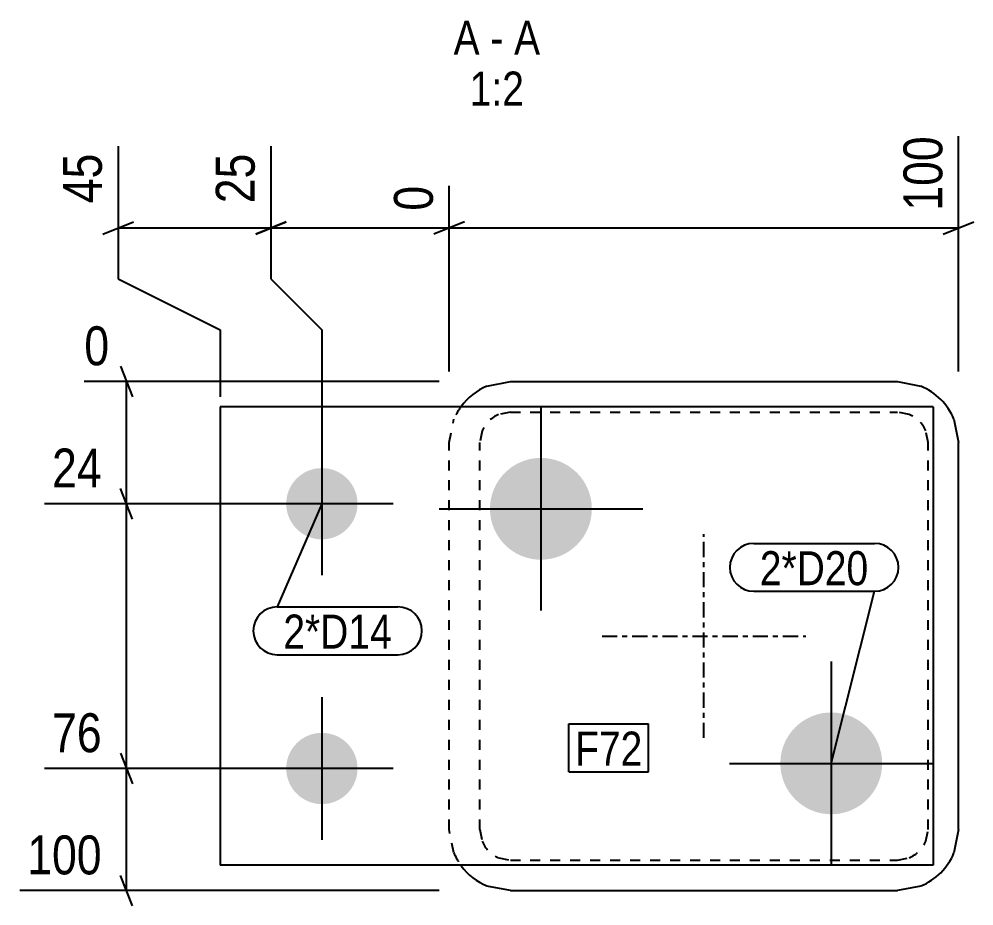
# Model space of a CAD drawing. Header units: millimetres. Extents: x 19 to 35337, y 5 to 1131.
# Drawn here: x 13433 to 13620.5, y 4.8 to 179 of the extents above; entities that cross this region are included whole.
import ezdxf

# ---------------------------------------------------------------- set-up
doc = ezdxf.new("R2010")
doc.units = ezdxf.units.MM
doc.linetypes.add('DXK_LINE_DOT2', pattern=[3.9198, 1.9599, -1.9599])
doc.linetypes.add('DXK_LINE_DOT3', pattern=[5.9187, 2.979, -0.9799, 0.9799, -0.9799])
for name, color, linetype in [('MÅLSÆTNING', 7, 'Continuous'), ('STÅL', 7, 'Continuous'), ('TEKST', 7, 'Continuous')]:
    doc.layers.add(name, color=color, linetype=linetype)
doc.styles.add('Arial Narrow', font='ARIALN.TTF', dxfattribs={"height": 0.2})

msp = doc.modelspace()

# ---------------------------------------------------------------- hatches: boundary and pattern name
at = {"layer": 'STÅL', "linetype": 'Continuous'}
for points in [[(13535.45, 92.8, -1), (13535.45, 72.8, -1)], [(13492.45, 76.8, -1), (13492.45, 90.8, -1)], [(13592.45, 42.8, -1), (13592.45, 22.8, -1)], [(13492.45, 24.8, -1), (13492.45, 38.8, -1)]]:
    msp.add_hatch(color=96, dxfattribs=at).paths.add_polyline_path(points)

# ---------------------------------------------------------------- linework, layer by layer
at = {"layer": 'MÅLSÆTNING', "color": 7, "linetype": 'Continuous'}
for p, q in [((13617.45, 109.8), (13617.45, 156)), ((13452.45, 154.04), (13452.45, 127.97)), ((13482.45, 154.04), (13482.45, 127.97)), ((13482.45, 154.04), (13482.45, 127.97)), ((13517.45, 109.8), (13517.45, 146.25)), ((13517.45, 109.8), (13517.45, 146.25)), ((13449.45, 136.77), (13455.45, 139.17)), ((13479.45, 136.77), (13485.45, 139.17)), ((13485.45, 139.17), (13479.45, 136.77)), ((13520.45, 139.17), (13514.45, 136.77)), ((13520.45, 139.17), (13514.45, 136.77)), ((13614.45, 136.77), (13620.45, 139.17)), ((13452.45, 137.97), (13482.45, 137.97)), ((13482.45, 137.97), (13517.45, 137.97)), ((13517.45, 137.97), (13617.45, 137.97)), ((13452.45, 127.97), (13472.45, 117.97)), ((13482.45, 127.97), (13492.45, 117.97)), ((13482.45, 127.97), (13492.45, 117.97)), ((13472.45, 117.97), (13472.45, 104.8)), ((13492.45, 117.97), (13492.45, 85.8)), ((13492.45, 117.97), (13492.45, 85.8)), ((13452.89, 110.8), (13455.29, 104.8)), ((13515.45, 107.8), (13445.81, 107.8)), ((13454.09, 83.8), (13454.09, 107.8)), ((13455.29, 80.8), (13452.89, 86.8)), ((13455.29, 80.8), (13452.89, 86.8)), ((13490.45, 83.8), (13438.02, 83.8)), ((13490.45, 83.8), (13438.02, 83.8)), ((13454.09, 31.8), (13454.09, 83.8)), ((13452.89, 34.8), (13455.29, 28.8)), ((13452.89, 34.8), (13455.29, 28.8)), ((13490.45, 31.8), (13438.02, 31.8)), ((13490.45, 31.8), (13438.02, 31.8)), ((13454.09, 7.8), (13454.09, 31.8)), ((13455.29, 4.8), (13452.89, 10.8)), ((13515.45, 7.8), (13433.15, 7.8))]:
    msp.add_line(p, q, dxfattribs=at)
at = {"layer": 'STÅL', "color": 2, "linetype": 'Continuous'}
for p, q in [((13524.86, 106.89), (13529.45, 107.8)), ((13529.45, 107.8), (13605.45, 107.8)), ((13605.45, 107.8), (13610.05, 106.89)), ((13612.45, 102.8), (13472.45, 102.8)), ((13472.45, 102.8), (13472.45, 12.8)), ((13612.45, 102.8), (13612.45, 12.8)), ((13616.54, 100.39), (13617.45, 95.8)), ((13617.45, 19.8), (13617.45, 95.8)), ((13617.45, 19.8), (13616.54, 15.21)), ((13612.45, 12.8), (13472.45, 12.8)), ((13529.45, 7.8), (13524.86, 8.71)), ((13529.45, 7.8), (13605.45, 7.8)), ((13610.05, 8.71), (13605.45, 7.8))]:
    msp.add_line(p, q, dxfattribs=at)
at = {"layer": 'STÅL', "color": 7, "linetype": 'DXK_LINE_DOT2'}
for p, q in [((13529.45, 101.8), (13527.16, 101.34)), ((13529.45, 101.8), (13605.45, 101.8)), ((13607.75, 101.34), (13605.45, 101.8)), ((13517.45, 95.8), (13518.37, 100.39)), ((13523.91, 98.1), (13523.45, 95.8)), ((13611.45, 95.8), (13611, 98.1)), ((13517.45, 19.8), (13517.45, 95.8)), ((13523.45, 19.8), (13523.45, 95.8)), ((13611.45, 19.8), (13611.45, 95.8)), ((13518.37, 15.21), (13517.45, 19.8)), ((13523.45, 19.8), (13523.91, 17.5)), ((13611, 17.5), (13611.45, 19.8)), ((13527.16, 14.26), (13529.45, 13.8)), ((13529.45, 13.8), (13605.45, 13.8)), ((13605.45, 13.8), (13607.75, 14.26))]:
    msp.add_line(p, q, dxfattribs=at)
at = {"layer": 'STÅL', "color": 96, "linetype": 'Continuous'}
for p, q in [((13535.45, 102.8), (13535.45, 62.8)), ((13492.45, 97.8), (13492.45, 69.8)), ((13506.45, 83.8), (13478.45, 83.8)), ((13515.45, 82.8), (13555.45, 82.8)), ((13592.45, 52.8), (13592.45, 12.8)), ((13492.45, 45.8), (13492.45, 17.8)), ((13572.45, 32.8), (13612.45, 32.8)), ((13506.45, 31.8), (13478.45, 31.8))]:
    msp.add_line(p, q, dxfattribs=at)
at = {"layer": 'STÅL', "color": 7, "linetype": 'DXK_LINE_DOT3'}
for p, q in [((13567.45, 37.8), (13567.45, 77.8)), ((13547.45, 57.8), (13587.45, 57.8))]:
    msp.add_line(p, q, dxfattribs=at)
at = {"layer": 'STÅL', "color": 2, "linetype": 'Continuous'}
for centre, start, end in [((13529.45, 95.8), 112.5, 143.5514), ((13605.45, 95.8), 22.5, 67.5), ((13605.45, 19.8), 292.5, 337.5), ((13529.45, 19.8), 216.4486, 247.5)]:
    msp.add_arc(centre, 12, start, end, dxfattribs=at)
at = {"layer": 'STÅL', "color": 7, "linetype": 'DXK_LINE_DOT2'}
for centre, radius, start, end in [((13529.45, 95.8), 12, 143.5514, 157.5), ((13529.45, 95.8), 6, 112.5, 157.5), ((13605.45, 95.8), 6, 22.5, 67.5), ((13529.45, 19.8), 6, 202.5, 247.5), ((13605.45, 19.8), 6, 292.5, 337.5), ((13529.45, 19.8), 12, 202.5, 216.4486)]:
    msp.add_arc(centre, radius, start, end, dxfattribs=at)
at = {"layer": 'TEKST', "color": 7, "linetype": 'Continuous'}
for p, q in [((13492.45, 83.8), (13483.68, 63.54)), ((13577.23, 76), (13600.95, 76)), ((13577.23, 66.6), (13600.95, 66.6)), ((13592.45, 32.8), (13600.95, 66.6)), ((13483.68, 63.54), (13507.39, 63.54)), ((13483.68, 54.14), (13507.39, 54.14)), ((13540.96, 40.55), (13556.57, 40.55)), ((13540.96, 31.15), (13540.96, 40.55)), ((13556.57, 31.15), (13556.57, 40.55)), ((13540.96, 31.15), (13556.57, 31.15))]:
    msp.add_line(p, q, dxfattribs=at)
for centre, start, end in [((13577.23, 71.3), 90, 270), ((13600.95, 71.3), 270, 90), ((13483.68, 58.84), 90, 270), ((13507.39, 58.84), 270, 90)]:
    msp.add_arc(centre, 4.7, start, end, dxfattribs=at)

# ---------------------------------------------------------------- wipeouts: each hides what was drawn before it
at = {"color": 0, "linetype": 'Continuous'}
for points, layer in [([(13450.85, 154.18), (13439.65, 154.18), (13439.65, 141.23), (13450.85, 141.23)], 'MÅLSÆTNING'), ([(13480.85, 154.18), (13469.65, 154.18), (13469.65, 141.23), (13480.85, 141.23)], 'MÅLSÆTNING'), ([(13450.83, 85.4), (13450.83, 96.6), (13437.88, 96.6), (13437.88, 85.4)], 'MÅLSÆTNING'), ([(13450.83, 33.4), (13450.83, 44.6), (13437.88, 44.6), (13437.88, 33.4)], 'MÅLSÆTNING'), ([(13450.83, 9.4), (13450.83, 20.6), (13433.01, 20.6), (13433.01, 9.4)], 'MÅLSÆTNING'), ([(13523.43, 172), (13523.43, 179), (13518.31, 179), (13518.31, 172)], 'TEKST'), ([(13528.08, 172), (13528.08, 179), (13525.53, 179), (13525.53, 172)], 'TEKST'), ([(13535.29, 172), (13535.29, 179), (13530.18, 179), (13530.18, 172)], 'TEKST'), ([(13532.13, 162), (13532.13, 169), (13521.47, 169), (13521.47, 162)], 'TEKST')]:
    msp.add_wipeout(points, dxfattribs=at).dxf.layer = layer
at = {"color": 0}
for points in [[(13599.75, 67.8), (13599.75, 74.8), (13578.43, 74.8), (13578.43, 67.8)], [(13506.19, 55.34), (13506.19, 62.34), (13484.88, 62.34), (13484.88, 55.34)], [(13555.37, 32.35), (13555.37, 39.35), (13542.16, 39.35), (13542.16, 32.35)]]:
    msp.add_wipeout(points, dxfattribs=at).dxf.layer = 'TEKST'

# ---------------------------------------------------------------- next in the draw order: texts
at = {"layer": 'MÅLSÆTNING', "color": 3, "linetype": 'Continuous', "style": 'Arial Narrow'}
for s, p in [('45', (13449.25, 142.83)), ('25', (13479.25, 142.83))]:
    msp.add_text(s, height=7.635, rotation=90.0002, dxfattribs=at).set_placement(p)
for s, p in [('24', (13439.48, 87)), ('76', (13439.48, 35)), ('100', (13434.61, 11))]:
    msp.add_text(s, height=7.635, dxfattribs=at).set_placement(p)
at = {"layer": 'TEKST', "color": 3, "linetype": 'Continuous', "style": 'Arial Narrow'}
for s, height, p in [('A', 6.68, (13518.31, 172)), ('A', 6.68, (13530.18, 172)), ('-', 6.68, (13525.53, 172)), ('1:2', 6.681, (13521.47, 162))]:
    msp.add_text(s, height=height, dxfattribs=at).set_placement(p)

# ---------------------------------------------------------------- next in the draw order: wipeouts: each hides what was drawn before it
at = {"color": 0, "linetype": 'Continuous'}
for points in [[(13615.85, 157.6), (13604.65, 157.6), (13604.65, 139.77), (13615.85, 139.77)], [(13515.85, 147.85), (13504.65, 147.85), (13504.65, 139.77), (13515.85, 139.77)], [(13452.29, 109.4), (13452.29, 120.6), (13444.21, 120.6), (13444.21, 109.4)]]:
    msp.add_wipeout(points, dxfattribs=at).dxf.layer = 'MÅLSÆTNING'
at = {"color": 0}
for points in [[(13599.75, 67.8), (13599.75, 74.8), (13578.43, 74.8), (13578.43, 67.8)], [(13506.19, 55.34), (13506.19, 62.34), (13484.88, 62.34), (13484.88, 55.34)], [(13555.37, 32.35), (13555.37, 39.35), (13542.16, 39.35), (13542.16, 32.35)]]:
    msp.add_wipeout(points, dxfattribs=at).dxf.layer = 'TEKST'

# ---------------------------------------------------------------- next in the draw order: texts
at = {"layer": 'MÅLSÆTNING', "color": 3, "linetype": 'Continuous', "style": 'Arial Narrow'}
for s, height, p in [('100', 7.635, (13614.25, 141.37)), ('0', 7.64, (13514.25, 141.37))]:
    msp.add_text(s, height=height, rotation=90.0002, dxfattribs=at).set_placement(p)
msp.add_text('0', height=7.64, dxfattribs=at).set_placement((13445.81, 111))
at = {"layer": 'TEKST', "color": 3, "style": 'Arial Narrow'}
for s, p in [('2*D20', (13578.43, 67.8)), ('2*D14', (13484.88, 55.34)), ('F72', (13542.16, 32.35))]:
    msp.add_text(s, height=6.681, dxfattribs=at).set_placement(p)

doc.saveas('drawing.dxf')
